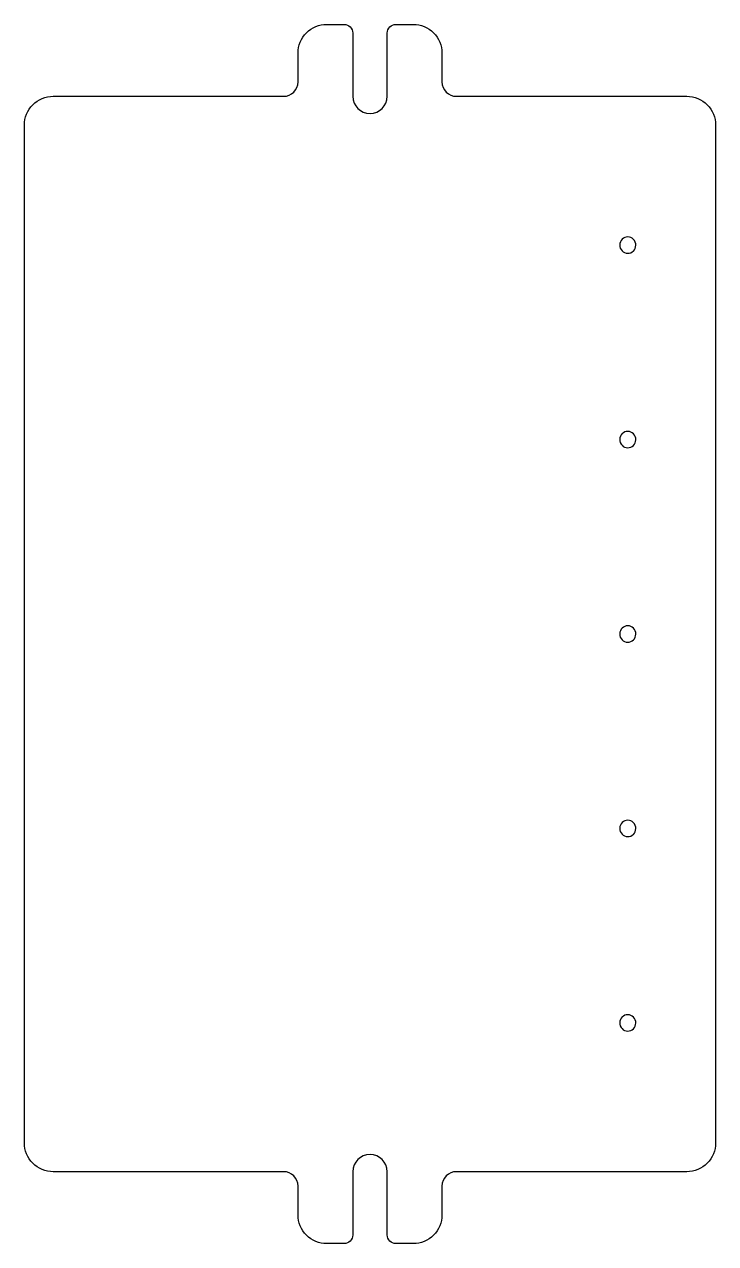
# Model space of a CAD drawing. Extents: x 0 to 240, y -424 to 0.
import ezdxf

# ---------------------------------------------------------------- set-up
doc = ezdxf.new("R2010")
doc.units = 0

msp = doc.modelspace()

# ---------------------------------------------------------------- linework, layer by layer
at = {"layer": '1'}
msp.add_lwpolyline([(240, -35), (240, -388.69, -0.414214), (230, -398.69), (150, -398.69, 0.414214), (145, -403.69), (145, -413.69, -0.414214), (135, -423.69), (129, -423.69, -0.414214), (126, -420.69), (126, -398.69, 1), (114, -398.69), (114, -420.69, -0.414214), (111, -423.69), (105, -423.69, -0.414214), (95, -413.69), (95, -403.69, 0.414214), (90, -398.69), (10, -398.69, -0.414214), (0, -388.69), (0, -35, -0.414214), (10, -25), (90, -25, 0.414214), (95, -20), (95, -10, -0.414214), (105, 0), (111, 0, -0.414214), (114, -3), (114, -25, 1), (126, -25), (126, -3, -0.414214), (129, 0), (135, 0, -0.414214), (145, -10), (145, -20, 0.414214), (150, -25), (230, -25, -0.414214)], format="xyb", close=True, dxfattribs=at)
for points in [[(209.5, -73.86), (210.24, -73.86), (210.97, -74.17), (211.49, -74.7), (211.49, -74.7), (212.02, -75.25), (212.32, -76.01), (212.3, -76.78), (212.3, -76.78), (212.28, -77.52), (211.97, -78.24), (211.44, -78.76), (211.44, -78.76), (210.93, -79.26), (210.22, -79.55), (209.5, -79.55), (209.5, -79.55), (208.76, -79.55), (208.03, -79.24), (207.51, -78.71), (207.51, -78.71), (206.98, -78.16), (206.68, -77.4), (206.7, -76.64), (206.7, -76.64), (206.72, -75.9), (207.03, -75.17), (207.56, -74.65), (207.56, -74.65), (208.07, -74.15), (208.78, -73.86), (209.5, -73.86)], [(209.5, -141.43), (210.24, -141.43), (210.97, -141.74), (211.49, -142.27), (211.49, -142.27), (212.02, -142.82), (212.32, -143.58), (212.3, -144.35), (212.3, -144.35), (212.28, -145.08), (211.97, -145.81), (211.44, -146.33), (211.44, -146.33), (210.93, -146.83), (210.22, -147.12), (209.5, -147.12), (209.5, -147.12), (208.76, -147.12), (208.03, -146.81), (207.51, -146.28), (207.51, -146.28), (206.98, -145.73), (206.68, -144.97), (206.7, -144.2), (206.7, -144.2), (206.72, -143.47), (207.03, -142.74), (207.56, -142.22), (207.56, -142.22), (208.07, -141.72), (208.78, -141.43), (209.5, -141.43)], [(209.5, -209), (210.24, -209), (210.97, -209.31), (211.49, -209.84), (211.49, -209.84), (212.02, -210.39), (212.32, -211.15), (212.3, -211.91), (212.3, -211.91), (212.28, -212.65), (211.97, -213.38), (211.44, -213.9), (211.44, -213.9), (210.93, -214.4), (210.22, -214.69), (209.5, -214.69), (209.5, -214.69), (208.76, -214.69), (208.03, -214.38), (207.51, -213.85), (207.51, -213.85), (206.98, -213.3), (206.68, -212.54), (206.7, -211.77), (206.7, -211.77), (206.72, -211.04), (207.03, -210.31), (207.56, -209.79), (207.56, -209.79), (208.07, -209.29), (208.78, -209), (209.5, -209)], [(209.5, -276.57), (210.24, -276.57), (210.97, -276.88), (211.49, -277.41), (211.49, -277.41), (212.02, -277.96), (212.32, -278.72), (212.3, -279.48), (212.3, -279.48), (212.28, -280.22), (211.97, -280.95), (211.44, -281.47), (211.44, -281.47), (210.93, -281.97), (210.22, -282.26), (209.5, -282.26), (209.5, -282.26), (208.76, -282.26), (208.03, -281.95), (207.51, -281.42), (207.51, -281.42), (206.98, -280.87), (206.68, -280.11), (206.7, -279.34), (206.7, -279.34), (206.72, -278.6), (207.03, -277.88), (207.56, -277.36), (207.56, -277.36), (208.07, -276.86), (208.78, -276.57), (209.5, -276.57)], [(209.5, -344.14), (210.24, -344.14), (210.97, -344.45), (211.49, -344.98), (211.49, -344.98), (212.02, -345.52), (212.32, -346.29), (212.3, -347.05), (212.3, -347.05), (212.28, -347.79), (211.97, -348.52), (211.44, -349.04), (211.44, -349.04), (210.93, -349.54), (210.22, -349.83), (209.5, -349.83), (209.5, -349.83), (208.76, -349.83), (208.03, -349.52), (207.51, -348.98), (207.51, -348.98), (206.98, -348.44), (206.68, -347.67), (206.7, -346.91), (206.7, -346.91), (206.72, -346.17), (207.03, -345.44), (207.56, -344.93), (207.56, -344.93), (208.07, -344.43), (208.78, -344.14), (209.5, -344.14)]]:
    msp.add_open_spline(points, degree=3, knots=[0, 0, 0, 0, 0.125, 0.125, 0.125, 0.125, 0.25, 0.25, 0.25, 0.25, 0.375, 0.375, 0.375, 0.375, 0.5, 0.5, 0.5, 0.5, 0.625, 0.625, 0.625, 0.625, 0.75, 0.75, 0.75, 0.75, 0.875, 0.875, 0.875, 0.875, 1, 1, 1, 1], dxfattribs=at)

doc.saveas('drawing.dxf')
